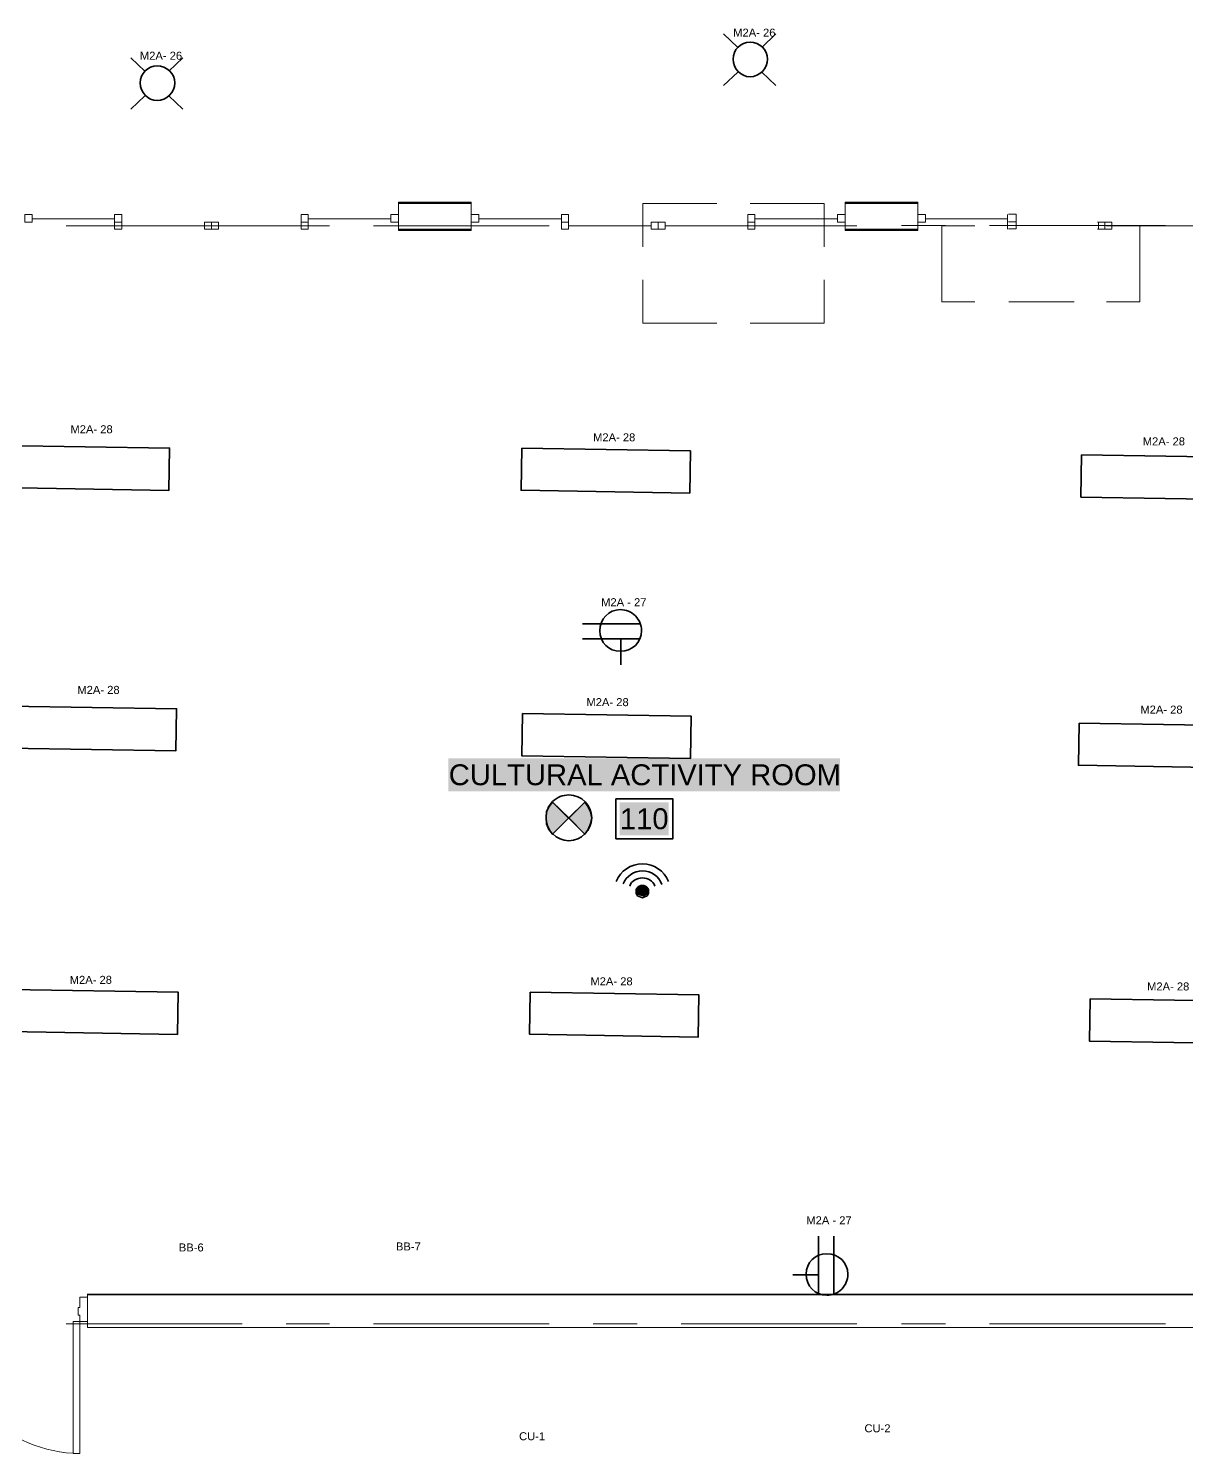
# Model space of a CAD drawing. Header units: millimetres. Extents: x 0.7 to 36.3, y 0.7 to 47.9.
# Drawn here: x 24.575 to 27.868, y 5.741 to 9.794 of the extents above; entities that cross this region are included whole.
import ezdxf

# ---------------------------------------------------------------- set-up
doc = ezdxf.new("R2010")
doc.units = ezdxf.units.MM
doc.header["$LTSCALE"] = 0.007
doc.layers.add('PDF2_Geometry', color=7, linetype='Continuous')
doc.layers.add('PDF_Text', color=7, linetype='Continuous')
for name, color, linetype, true_color in [('PDF2_Solid Fills', 7, 'Continuous', 0x7f7f7f), ('PDF_Geometry', 7, 'Continuous', 0x777777), ('PDF_Solid Fills', 7, 'Continuous', 0xffffff)]:
    doc.layers.add(name, color=color, linetype=linetype, true_color=true_color)
doc.styles.add('PDF Arial', font='arial.ttf')

msp = doc.modelspace()

# ---------------------------------------------------------------- hatches: boundary and pattern name
at = {"layer": 'PDF2_Solid Fills', "transparency": 33554559}
for points in [[(26.1117, 7.5509), (26.0684, 7.5942), (26.065, 7.5942), (26.0484, 7.5675), (26.0467, 7.5509), (26.055, 7.5159), (26.0667, 7.5059)], [(26.1734, 7.5709), (26.1584, 7.5942), (26.155, 7.5942), (26.1117, 7.5509), (26.1584, 7.5042), (26.175, 7.5425)]]:
    msp.add_hatch(color=256, dxfattribs=at).paths.add_polyline_path(points)
at = {"layer": 'PDF_Solid Fills', "transparency": 33554559}
msp.add_hatch(color=7, dxfattribs=at).paths.add_polyline_path([(26.338, 7.3483), (26.3296, 7.3567), (26.3113, 7.3567), (26.303, 7.3467), (26.3063, 7.33), (26.3246, 7.325), (26.3363, 7.3317)])

# ---------------------------------------------------------------- linework, layer by layer
at = {"layer": 'PDF2_Geometry', "lineweight": 35}
for points in [[(24.4961, 8.6082), (24.976, 8.6005), (24.9741, 8.4805), (24.4942, 8.4882)], [(25.9775, 8.6006), (26.4574, 8.5928), (26.4555, 8.4728), (25.9756, 8.4806)], [(27.5696, 8.5813), (28.0495, 8.5735), (28.0476, 8.4535), (27.5677, 8.4613)], [(24.5159, 7.867), (24.9958, 7.8593), (24.9938, 7.7393), (24.5139, 7.747)], [(25.9795, 7.8458), (26.4594, 7.838), (26.4574, 7.718), (25.9775, 7.7258)], [(27.5628, 7.8185), (28.0427, 7.8108), (28.0408, 7.6908), (27.5608, 7.6985)], [(26.1117, 7.5492), (26.065, 7.5942), (26.055, 7.5809), (26.0484, 7.5659), (26.0467, 7.5492), (26.0484, 7.5325), (26.055, 7.5159), (26.065, 7.5025)], [(26.1117, 7.5492), (26.1567, 7.5025), (26.1667, 7.5159), (26.1734, 7.5325), (26.1767, 7.5492), (26.1734, 7.5659), (26.1667, 7.5809), (26.1567, 7.5942)], [(24.5203, 7.0611), (25.0002, 7.0534), (24.9983, 6.9334), (24.5183, 6.9412)], [(26.0017, 7.0535), (26.4816, 7.0457), (26.4797, 6.9257), (25.9998, 6.9335)], [(27.5938, 7.0342), (28.0737, 7.0264), (28.0718, 6.9064), (27.5918, 6.9142)]]:
    msp.add_lwpolyline(points, close=True, dxfattribs=at)
for points in [[(26.1499, 8.1012), (26.3148, 8.1012)], [(26.1499, 8.0579), (26.3148, 8.0579)], [(26.2598, 7.9845), (26.2598, 8.0579)], [(26.1567, 7.5025), (26.065, 7.5942)], [(26.065, 7.5025), (26.1567, 7.5942)], [(26.8216, 6.3597), (26.8216, 6.1947)], [(26.8649, 6.3597), (26.8649, 6.1947)], [(26.7483, 6.2497), (26.8216, 6.2497)]]:
    msp.add_lwpolyline(points, dxfattribs=at)
msp.add_lwpolyline([(26.1767, 7.5492, 0.413494), (26.1117, 7.6142, 0.423077), (26.0467, 7.5492, 0.413494), (26.1117, 7.4842)], format="xyb", dxfattribs=at)
for centre, start, end in [((26.2584, 8.0815), 359.7603, 90.2397), ((26.8452, 6.2511), 269.7603, 0.2397)]:
    msp.add_arc(centre, 0.0597, start, end, dxfattribs=at)
for points in [[(26.1999, 8.0812), (26.1999, 8.1145), (26.2249, 8.1412), (26.2582, 8.1412)], [(26.2582, 8.0229), (26.2249, 8.0229), (26.1999, 8.0479), (26.1999, 8.0812)], [(26.3182, 8.0812), (26.3182, 8.0479), (26.2915, 8.0229), (26.2582, 8.0229)], [(26.1767, 7.5492), (26.1767, 7.5142), (26.1467, 7.4842), (26.1117, 7.4842)], [(26.7866, 6.2513), (26.7866, 6.2847), (26.8116, 6.3097), (26.8449, 6.3097)], [(26.8449, 6.3097), (26.8783, 6.3097), (26.9049, 6.2847), (26.9049, 6.2513)], [(26.8449, 6.1913), (26.8116, 6.1913), (26.7866, 6.218), (26.7866, 6.2513)]]:
    msp.add_open_spline(points, degree=3, dxfattribs=at)
at = {"layer": 'PDF_Geometry', "lineweight": 35}
for points in [[(26.5518, 9.7784), (26.5918, 9.7401)], [(26.7001, 9.7784), (26.6601, 9.7401)], [(24.8659, 9.7108), (24.9059, 9.6725)], [(25.0142, 9.7108), (24.9742, 9.6725)], [(26.5518, 9.6318), (26.5918, 9.6701)], [(26.7001, 9.6318), (26.6601, 9.6701)], [(24.8659, 9.5642), (24.9059, 9.6025)], [(25.0142, 9.5642), (24.9742, 9.6025)]]:
    msp.add_lwpolyline(points, dxfattribs=at)
at = {"layer": 'PDF_Geometry', "lineweight": 9}
for points in [[(25.8339, 9.298), (25.8339, 9.2963), (25.6273, 9.2963), (25.6273, 9.298), (25.6273, 9.2996), (25.8339, 9.2996)], [(27.1039, 9.298), (27.1039, 9.2963), (26.8972, 9.2963), (26.8972, 9.298), (26.8972, 9.2996), (27.1039, 9.2996)], [(25.8339, 9.2213), (25.8339, 9.2196), (25.6273, 9.2196), (25.6273, 9.2213), (25.6273, 9.223), (25.8339, 9.223)], [(25.6273, 9.2213), (25.8339, 9.2213)], [(27.1039, 9.2213), (27.1039, 9.2196), (26.8972, 9.2196), (26.8972, 9.2213), (26.8972, 9.223), (27.1039, 9.223)], [(26.8972, 9.2213), (27.1039, 9.2213)], [(24.7419, 6.193), (29.7184, 6.193)]]:
    msp.add_lwpolyline(points, close=True, dxfattribs=at)
for points in [[(25.6273, 9.298), (25.8339, 9.298), (25.6273, 9.298)], [(26.8972, 9.298), (27.1039, 9.298), (26.8972, 9.298)], [(24.6823, 9.233), (25.1823, 9.233)], [(25.3073, 9.233), (25.4306, 9.233)], [(25.5556, 9.233), (26.0556, 9.233)], [(26.1806, 9.233), (26.3056, 9.233)], [(26.4306, 9.233), (26.9306, 9.233)], [(27.0578, 9.2337), (27.1828, 9.2337)], [(27.3081, 9.2338), (27.8081, 9.2338)], [(24.7423, 6.1164), (24.7207, 6.1164), (24.7207, 6.1348), (24.7157, 6.1348), (24.7157, 6.1564), (24.7207, 6.1564), (24.7207, 6.1864), (24.7423, 6.1864)], [(29.7184, 6.1947), (24.7419, 6.1947)], [(29.7184, 6.193), (24.7419, 6.193)], [(24.7423, 6.1931), (24.7423, 6.1947)], [(24.7423, 6.1931), (24.7423, 6.1931)], [(24.6823, 6.1098), (25.1823, 6.1098)], [(25.3073, 6.1098), (25.4306, 6.1098)], [(25.5556, 6.1098), (26.0556, 6.1098)], [(26.1806, 6.1098), (26.3056, 6.1098)], [(26.4306, 6.1098), (26.9306, 6.1098)], [(27.0578, 6.1103), (27.1828, 6.1103)], [(27.3081, 6.1103), (27.8081, 6.1103)]]:
    msp.add_lwpolyline(points, dxfattribs=at)
at = {"layer": 'PDF_Geometry', "lineweight": 18}
for points in [[(25.8339, 9.2663), (25.8339, 9.2963), (25.6273, 9.2963), (25.6273, 9.2663), (25.6273, 9.223), (25.8339, 9.223)], [(26.8972, 9.2963), (26.8972, 9.2663), (26.8972, 9.223), (27.1039, 9.223), (27.1039, 9.2663), (27.1039, 9.2963)]]:
    msp.add_lwpolyline(points, close=True, dxfattribs=at)
at = {"layer": 'PDF_Geometry', "color": 8, "lineweight": 9, "true_color": 0x7f7f7f}
for points in [[(26.3223, 9.173), (26.3223, 9.2963), (26.5323, 9.2963)], [(26.6272, 9.2963), (26.8372, 9.2963), (26.8372, 9.173)], [(27.1724, 9.233), (27.2657, 9.233)], [(27.1725, 9.0164), (27.1725, 9.233)], [(27.3624, 9.2336), (27.549, 9.2336)], [(27.6406, 9.233), (27.7355, 9.233), (27.7355, 9.0163), (27.6406, 9.0163)], [(26.5323, 8.9563), (26.3223, 8.9563), (26.3223, 9.0796)], [(26.8372, 9.0796), (26.8372, 8.9563), (26.6272, 8.9563)], [(27.2657, 9.0164), (27.1724, 9.0164)], [(27.549, 9.0169), (27.3624, 9.0169)]]:
    msp.add_lwpolyline(points, dxfattribs=at)
at = {"layer": 'PDF_Geometry', "lineweight": 13}
for points in [[(24.564, 9.243), (24.564, 9.2646), (24.5857, 9.2646), (24.5857, 9.243)], [(24.819, 9.243), (24.819, 9.2646), (24.8407, 9.2646), (24.8407, 9.243)], [(24.819, 9.223), (24.819, 9.243), (24.8407, 9.243), (24.8407, 9.223)], [(25.0756, 9.223), (25.0756, 9.243), (25.0956, 9.243), (25.0956, 9.223)], [(25.1156, 9.223), (25.1156, 9.243), (25.0956, 9.243), (25.0956, 9.223)], [(25.3706, 9.243), (25.3706, 9.2646), (25.3506, 9.2646), (25.3506, 9.243)], [(25.3706, 9.223), (25.3706, 9.243), (25.3506, 9.243), (25.3506, 9.223)], [(25.6273, 9.243), (25.6273, 9.2646), (25.6056, 9.2646), (25.6056, 9.243)], [(25.8339, 9.243), (25.8339, 9.2646), (25.8556, 9.2646), (25.8556, 9.243)], [(26.0906, 9.243), (26.0906, 9.2646), (26.1106, 9.2646), (26.1106, 9.243)], [(26.0906, 9.223), (26.0906, 9.243), (26.1106, 9.243), (26.1106, 9.223)], [(26.3456, 9.223), (26.3456, 9.243), (26.3656, 9.243), (26.3656, 9.223)], [(26.3856, 9.223), (26.3856, 9.243), (26.3656, 9.243), (26.3656, 9.223)], [(26.6406, 9.243), (26.6406, 9.2646), (26.6206, 9.2646), (26.6206, 9.243)], [(26.6406, 9.223), (26.6406, 9.243), (26.6206, 9.243), (26.6206, 9.223)], [(26.8972, 9.243), (26.8972, 9.2646), (26.8756, 9.2646), (26.8756, 9.243)], [(27.1039, 9.243), (27.1039, 9.2646), (27.1256, 9.2646), (27.1256, 9.243)], [(24.7423, 6.1864), (24.7207, 6.1864), (24.7207, 6.1564), (24.7157, 6.1564), (24.7157, 6.1348), (24.7207, 6.1348), (24.7207, 6.1164), (24.7423, 6.1164)], [(24.7207, 5.7414), (24.7023, 5.7414), (24.7023, 6.1164), (24.7207, 6.1164)]]:
    msp.add_lwpolyline(points, close=True, dxfattribs=at)
for points in [[(24.819, 9.253), (24.5857, 9.253)], [(25.3706, 9.253), (25.6056, 9.253)], [(26.0906, 9.253), (25.8556, 9.253)], [(26.6406, 9.253), (26.8756, 9.253)], [(27.359, 9.253), (27.1257, 9.253)], [(27.359, 9.223), (27.359, 9.243), (27.359, 9.2647)], [(27.3615, 9.2239), (27.3832, 9.2239), (27.3832, 9.2438), (27.3615, 9.2438), (27.3832, 9.2438), (27.3832, 9.2655), (27.3615, 9.2655)], [(27.6354, 9.2429), (27.6354, 9.2229), (27.6354, 9.2429), (27.6154, 9.2429)], [(27.6181, 9.2238), (27.6181, 9.2438)], [(27.6361, 9.2231), (27.6561, 9.2231), (27.6561, 9.2431), (27.6361, 9.2431)], [(25.0756, 9.233), (24.8407, 9.233)], [(25.1156, 9.233), (25.3506, 9.233)], [(26.3456, 9.233), (26.1106, 9.233)], [(26.3856, 9.233), (26.6206, 9.233)], [(27.6181, 9.2338), (27.3831, 9.2338)], [(27.6354, 9.2229), (27.6154, 9.2229)], [(27.6561, 9.2331), (27.891, 9.2331)]]:
    msp.add_lwpolyline(points, dxfattribs=at)
at = {"layer": 'PDF_Geometry', "color": 7, "lineweight": 35}
msp.add_lwpolyline([(26.2456, 7.603), (26.4073, 7.603), (26.4073, 7.4897), (26.2456, 7.4897)], close=True, dxfattribs=at)
at = {"layer": 'PDF_Geometry', "lineweight": 35}
msp.add_lwpolyline([(26.303, 7.34), (26.303, 7.335), (26.3046, 7.33), (26.308, 7.3267), (26.3113, 7.325), (26.3163, 7.3233), (26.3213, 7.3217), (26.3246, 7.3233), (26.3296, 7.325), (26.333, 7.3267), (26.3363, 7.33), (26.338, 7.335), (26.338, 7.34), (26.338, 7.345), (26.3363, 7.3483), (26.333, 7.3517), (26.3296, 7.355), (26.3246, 7.3567), (26.3213, 7.3567), (26.3163, 7.3567), (26.3113, 7.355), (26.308, 7.3517), (26.3046, 7.3483), (26.303, 7.345)], close=True, dxfattribs=at)
at = {"layer": 'PDF_Geometry', "lineweight": 18}
for points in [[(24.7419, 6.193), (29.7184, 6.193), (29.7184, 7.1329)], [(29.7191, 7.1331), (29.8324, 7.1331), (29.8324, 6.1931), (29.8324, 6.0998), (24.7426, 6.0998)], [(24.7423, 6.0998), (24.7423, 6.1931)]]:
    msp.add_lwpolyline(points, dxfattribs=at)
at = {"layer": 'PDF_Geometry', "lineweight": 9}
msp.add_lwpolyline([(23.9707, 5.7414, 0.413301), (24.3457, 6.1198, 0.413301), (24.7207, 5.7414)], format="xyb", dxfattribs=at)
at = {"layer": 'PDF_Geometry', "lineweight": 35}
for centre, radius, start, end in [((26.6268, 9.7067), 0.0484, 90.0411, 179.9589), ((24.9409, 9.6391), 0.0484, 90.0411, 179.9589), ((26.3207, 7.3388), 0.0796, 21.8256, 89.6006)]:
    msp.add_arc(centre, radius, start, end, dxfattribs=at)
for points in [[(26.6268, 9.7551), (26.6535, 9.7551), (26.6768, 9.7334), (26.6768, 9.7068)], [(24.9409, 9.6875), (24.9675, 9.6875), (24.9909, 9.6658), (24.9909, 9.6392)], [(26.6268, 9.6568), (26.6001, 9.6568), (26.5785, 9.6801), (26.5785, 9.7068)], [(26.6768, 9.7068), (26.6768, 9.6801), (26.6535, 9.6568), (26.6268, 9.6568)], [(24.9409, 9.5892), (24.9142, 9.5892), (24.8925, 9.6125), (24.8925, 9.6392)], [(24.9909, 9.6392), (24.9909, 9.6125), (24.9675, 9.5892), (24.9409, 9.5892)], [(26.2463, 7.3683), (26.258, 7.3983), (26.288, 7.4183), (26.3213, 7.4183)], [(26.2663, 7.3617), (26.2746, 7.3833), (26.2963, 7.3983), (26.3213, 7.3983)], [(26.2846, 7.355), (26.2896, 7.37), (26.3046, 7.3783), (26.3213, 7.3783)], [(26.3213, 7.3983), (26.3446, 7.3983), (26.368, 7.3833), (26.3763, 7.36)], [(26.3213, 7.3783), (26.3363, 7.3783), (26.3513, 7.37), (26.3563, 7.355)]]:
    msp.add_open_spline(points, degree=3, dxfattribs=at)
at = {"layer": 'PDF_Solid Fills', "lineweight": 35, "transparency": 33554559}
for points in [[(25.769, 7.6247), (26.8822, 7.6247), (25.769, 7.718), (26.8822, 7.718)], [(26.2556, 7.4997), (26.3956, 7.4997), (26.2556, 7.593), (26.3956, 7.593)]]:
    msp.add_solid(points, dxfattribs=at)

# ---------------------------------------------------------------- texts
at = {"layer": 'PDF_Text', "attachment_point": 4, "style": 'PDF Arial'}
for s, insert, char_height in [('M2A- 26', (26.5789, 9.782), 0.02276), ('M2A- 26', (24.8916, 9.7164), 0.02276), ('M2A- 28', (24.6941, 8.6541), 0.02276), ('M2A- 28', (26.1804, 8.6311), 0.02276), ('M2A- 28', (27.7436, 8.6196), 0.02276), ('M2A - 27', (26.2033, 8.1624), 0.02276), ('M2A- 28', (24.7138, 7.9129), 0.02276), ('M2A- 28', (26.1615, 7.878), 0.02276), ('M2A- 28', (27.7368, 7.8568), 0.02276), ('CULTURAL ACTIVITY ROOM', (25.77, 7.6712), 0.059386), ('110', (26.2567, 7.5462), 0.05939), ('M2A- 28', (24.692, 7.0883), 0.02276), ('M2A- 28', (26.1728, 7.084), 0.02276), ('M2A- 28', (27.7559, 7.0695), 0.02276), ('M2A - 27', (26.7869, 6.4046), 0.02276), ('BB-6', (25.0023, 6.3272), 0.02276), ('BB-7', (25.6198, 6.3302), 0.02276), ('CU-1', (25.97, 5.7903), 0.02276), ('CU-2', (26.9522, 5.8129), 0.02276)]:
    msp.add_mtext(s, dxfattribs=dict(at, insert=insert, char_height=char_height))

doc.saveas('drawing.dxf')
